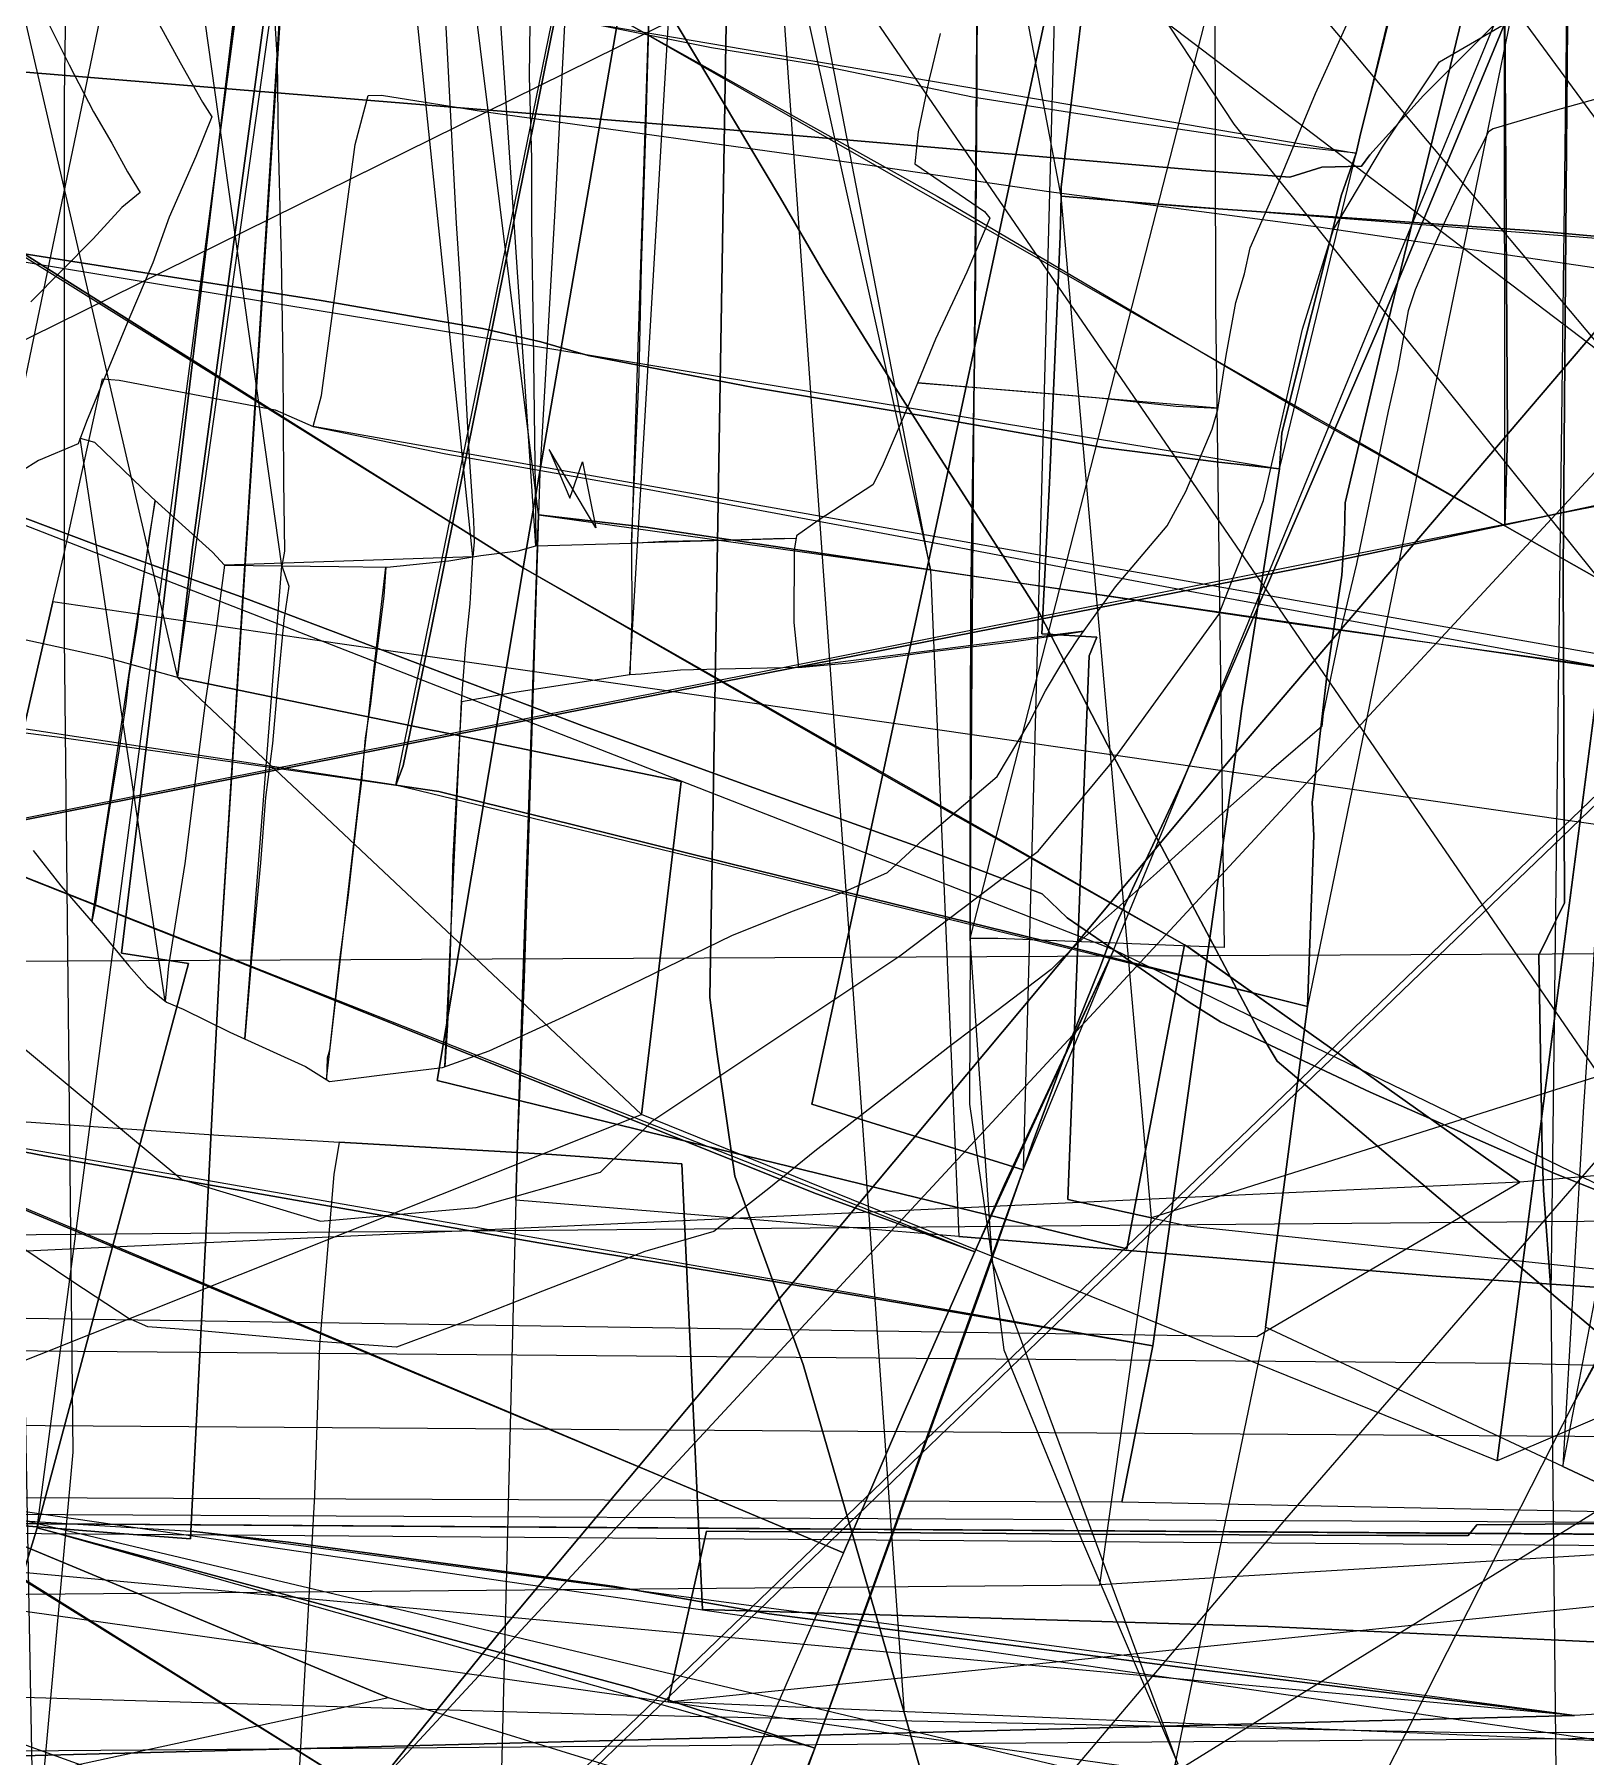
# Model space of a CAD drawing. Extents: x -6790 to 12600, y -1098 to 2171.
# Drawn here: x 609.2 to 686.4, y 73.8 to 159.4 of the extents above; entities that cross this region are included whole.
import ezdxf

# ---------------------------------------------------------------- set-up
doc = ezdxf.new("R2010")
doc.units = 0

msp = doc.modelspace()

# ---------------------------------------------------------------- linework, layer by layer
for points in [[(106.837, 634.008), (110.305, 95.456), (826.135, 101.618), (106.837, 634.008)], [(105.33, 620.195), (98.921, 88.385), (790.984, 84.911), (794.806, 617.099), (105.33, 620.195)], [(79.554, 608.243), (82.482, 284.447), (81.901, 110.821), (776.199, 114.155), (808.139, 114.286), (79.554, 608.243)], [(89.841, 599.426), (785.719, 589.09), (779.969, 92.069), (740.844, 91.654), (728.89, 91.746), (723.878, 92.07), (717.289, 92.524), (682.898, 93.323), (432.673, 95.452), (307.102, 97.514), (213.558, 98.725), (136.901, 99.682), (84.957, 100.385), (89.841, 599.426)], [(71.88, 94.001), (800.518, 88.913), (801.871, 586.617), (73.828, 591.855), (71.88, 94.001)], [(71.88, 94.001), (800.518, 88.913), (801.871, 586.617), (73.828, 591.855), (71.88, 94.001)], [(97.67, 591.945), (792.056, 585.549), (784.52, 85.891), (784.405, 69.632), (97.67, 591.945)], [(50.059, 587.887), (779.251, 581.11), (775.84, 83.588), (42.201, 89.165), (50.059, 587.887)], [(569.341, 315.165), (602.071, 262.978), (625.349, 230.089), (639.217, 207.301), (659.307, 169.52), (668.902, 154.978), (686.818, 132.639), (709.456, 108.051), (738.241, 82.489), (743.639, 78.067), (569.341, 315.165)], [(625.863, 71.872), (632.412, 79.979), (647.513, 98.008), (669.125, 123.869), (687.955, 145.933), (701.386, 153.349), (679.104, 165.735), (639.002, 187.955), (513.678, 256.433), (430.765, 302.516), (429.32, 296.951), (424.025, 274.687), (417.155, 243.617), (409.876, 210.955), (410.801, 210.172), (454.019, 181.985), (500.308, 151.832), (555.219, 116.068), (556.397, 115.105), (593.842, 91.8), (625.863, 71.872)], [(672.562, 111.092), (672.879, 119.603), (672.8, 121.234), (673.547, 127.679), (674.27, 132.55), (674.398, 134.617), (674.43, 136.152), (676.213, 143.68), (678.518, 153.122), (680.383, 160.839), (693.807, 220.008), (707.355, 281.055), (707.561, 281.424), (672.562, 111.092)], [(562.936, 124.334), (569.176, 156.64), (558.63, 159.386), (565.633, 192.451), (571.282, 191.703), (571.577, 193.455), (575.592, 219.033), (580.93, 252.192), (582.498, 251.853), (601.543, 249.12), (628.08, 245.313), (630.029, 244.74), (609.868, 147.627), (603.234, 115.672), (588.874, 115.73), (583.041, 87.442), (577.431, 60.238), (551.235, 64.563), (554.353, 79.324), (562.936, 124.334)], [(616.352, 127.458), (612.783, 128.443), (602.867, 130.614), (590.535, 133.076), (589.785, 133.244), (591.442, 156.636), (591.702, 158.922), (591.884, 174.147), (591.884, 176.174), (591.572, 178.46), (591.37, 203.247), (591.37, 218.893), (584.779, 219.322), (585.513, 229.641), (586.76, 243.125), (587.514, 251.698), (616.352, 127.458)], [(633.164, 247.03), (629.516, 225.137), (627.539, 213.27), (626.751, 207.326), (624.646, 190.985), (620.895, 161.999), (617.09, 133.812), (616.352, 127.458), (633.164, 247.03)], [(681.995, 88.484), (639.439, 105.718), (641.402, 122.284), (616.352, 127.458), (617.09, 133.812), (620.895, 161.999), (624.646, 190.985), (626.751, 207.326), (627.539, 213.27), (629.516, 225.137), (633.164, 247.03), (643.623, 245.676), (660.829, 243.623), (686.485, 240.61), (701.464, 238.701), (695.518, 192.87), (687.298, 129.42), (681.995, 88.484)], [(630.029, 244.74), (609.868, 147.627), (603.234, 115.672), (588.874, 115.73), (583.041, 87.442), (577.431, 60.238), (630.029, 244.74)], [(577.431, 60.238), (601.687, 60.021), (609.368, 85.159), (616.896, 113.228), (613.571, 113.745), (616.009, 134.044), (620.025, 167.467), (620.179, 167.459), (626.014, 214.173), (630.029, 244.74), (609.868, 147.627), (603.234, 115.672), (588.874, 115.73), (583.041, 87.442), (577.431, 60.238)], [(701.464, 238.701), (695.518, 192.87), (687.298, 129.42), (681.995, 88.484), (701.464, 238.701)], [(732.919, 110.274), (681.995, 88.484), (687.298, 129.42), (695.518, 192.87), (701.464, 238.701), (706.989, 237.997), (731.669, 234.41), (752.386, 231.254), (739.746, 153.408), (732.919, 110.274)], [(675.856, 237.552), (674.37, 229.633), (666.8, 194.307), (660.631, 165.496), (660.024, 162.66), (654.907, 138.764), (647.906, 106.236), (658.413, 102.968), (658.864, 104.252), (660.745, 109.315), (662.266, 113.093), (663.065, 115.24), (666.327, 122.241), (676.337, 145.41), (683.743, 163.303), (699.802, 202.105), (709.304, 226.418), (711.561, 232.189), (682.425, 237.019), (675.856, 237.552)], [(711.561, 232.189), (709.304, 226.418), (699.802, 202.105), (683.743, 163.303), (676.337, 145.41), (666.327, 122.241), (663.065, 115.24), (662.266, 113.093), (660.745, 109.315), (658.864, 104.252), (658.413, 102.968), (711.561, 232.189)], [(653.806, 132.816), (647.881, 163.528), (642.262, 191.981), (637.356, 215.708), (636.91, 219.142), (634.903, 223.423), (633.387, 227.972), (631.763, 231.966), (622.764, 228.306), (622.902, 227.546), (628.009, 216.038), (628.624, 213.47), (632.554, 191.694), (635.747, 172.489), (636.061, 168.847), (635.12, 150.711), (634.379, 137.645), (634.314, 135.545), (639.643, 134.939), (652.431, 133.025), (653.806, 132.816)], [(653.806, 132.816), (647.881, 163.528), (642.262, 191.981), (637.356, 215.708), (636.91, 219.142), (634.903, 223.423), (633.387, 227.972), (631.763, 231.966), (622.764, 228.306), (622.902, 227.546), (628.009, 216.038), (628.624, 213.47), (632.554, 191.694), (635.747, 172.489), (636.061, 168.847), (635.12, 150.711), (634.379, 137.645), (634.314, 135.545), (639.643, 134.939), (652.431, 133.025), (653.806, 132.816)], [(653.806, 132.816), (647.881, 163.528), (642.262, 191.981), (637.356, 215.708), (636.91, 219.142), (634.903, 223.423), (633.387, 227.972), (631.763, 231.966), (653.806, 132.816)], [(622.764, 228.306), (622.902, 227.546), (628.009, 216.038), (628.624, 213.47), (632.554, 191.694), (635.747, 172.489), (636.061, 168.847), (635.12, 150.711), (634.379, 137.645), (634.314, 135.545), (622.764, 228.306)], [(625.303, 221.512), (624.197, 202.715), (622.485, 176.393), (618.485, 113.664), (625.303, 221.512)], [(644.691, 207.599), (640.45, 186.505), (634.591, 157.595), (628.768, 128.859), (627.574, 123.056), (627.22, 122.095), (644.691, 207.599)], [(649.993, 205.608), (650.034, 197.68), (649.457, 184.928), (648.821, 170.887), (660.397, 167.903), (662.148, 167.258), (660.312, 151.848), (660.303, 151.395), (649.993, 205.608)], [(708.031, 147.65), (708.128, 154.739), (707.342, 185.857), (702.832, 187.472), (695.047, 190.11), (686.884, 192.933), (673.816, 197.363), (652.063, 204.838), (649.993, 205.608), (650.034, 197.68), (649.457, 184.928), (648.821, 170.887), (660.397, 167.903), (662.148, 167.258), (660.312, 151.848), (660.303, 151.395), (666.698, 150.872), (684.065, 149.657), (695.85, 148.606), (708.031, 147.65)], [(708.031, 147.65), (708.128, 154.739), (707.342, 185.857), (702.832, 187.472), (695.047, 190.11), (686.884, 192.933), (673.816, 197.363), (652.063, 204.838), (649.993, 205.608), (650.034, 197.68), (649.457, 184.928), (648.821, 170.887), (660.397, 167.903), (662.148, 167.258), (660.312, 151.848), (660.303, 151.395), (666.698, 150.872), (684.065, 149.657), (695.85, 148.606), (708.031, 147.65)], [(624.538, 196.309), (624.489, 193.909), (624.347, 191.495), (624.238, 187.772), (624.25, 185.754), (624.11, 182.289), (624.055, 179.615), (623.943, 176.219), (623.867, 172.2), (625.715, 171.798), (628.615, 170.874), (629.116, 170.676), (629.263, 167.266), (629.552, 162.685), (629.931, 155.388), (630.208, 150.047), (630.403, 147.285), (630.621, 143.001), (630.841, 138.671), (631.086, 135.27), (631.107, 134.198), (631.045, 133.461), (624.538, 196.309)], [(630.102, 194.953), (630.291, 193.309), (630.464, 191.213), (630.582, 189.191), (630.884, 185.789), (631.081, 183.571), (631.363, 180.785), (631.486, 178.279), (631.835, 174.893), (632.084, 171.83), (632.612, 171.812), (633.742, 171.512), (633.742, 171.512), (633.748, 164.196), (633.879, 160.023), (633.85, 157.344), (633.969, 153.274), (633.969, 149.905), (634.042, 144.532), (634.113, 139.325), (634.162, 135.788), (634.175, 134.003), (630.102, 194.953)], [(684.811, 194.403), (683.435, 188.663), (681.77, 181.516), (680.651, 177.201), (677.626, 164.22), (675.158, 154.362), (674.981, 153.544), (684.811, 194.403)], [(599.342, 190.818), (603.803, 190.654), (615.159, 190.476), (621.822, 190.489), (633.788, 190.578), (643.921, 190.559), (644.388, 190.574), (644.388, 190.558), (643.712, 163.936), (642.993, 121.28), (642.828, 111.54), (643.177, 108.829), (644.083, 102.647), (647.471, 93.278), (652.523, 75.911), (654.733, 68.08), (589.869, 67.237), (593.941, 102.571), (594.61, 109.978), (597.42, 153.913), (599.342, 190.818)], [(644.388, 190.558), (643.712, 163.936), (642.993, 121.28), (642.828, 111.54), (643.177, 108.829), (644.083, 102.647), (647.471, 93.278), (652.523, 75.911), (644.388, 190.558)], [(644.388, 190.558), (650.756, 190.176), (657.112, 189.991), (656.127, 162.888), (656.124, 161.851), (656.11, 156.993), (656.025, 145.552), (655.822, 131.315), (655.786, 118.314), (655.775, 114.471), (655.752, 106.233), (656.897, 98.347), (657.462, 94.003), (661.313, 84.572), (666.107, 73.412), (654.733, 68.08), (652.523, 75.911), (647.471, 93.278), (644.083, 102.647), (643.177, 108.829), (642.828, 111.54), (642.993, 121.28), (643.712, 163.936), (644.388, 190.558)], [(633.546, 132.915), (621.839, 140.253), (591.852, 159.165), (576.412, 168.538), (582.877, 189.747), (607.807, 176.669), (632.341, 163.573), (638.268, 160.263), (633.546, 132.915)], [(685.812, 189.124), (685.537, 166.263), (685.282, 132.8), (685.344, 116.244), (684.064, 113.645), (684.237, 103.86), (684.303, 101.929), (684.687, 96.795), (685.812, 189.124)], [(684.687, 96.795), (684.303, 101.929), (684.237, 103.86), (684.064, 113.645), (685.344, 116.244), (685.282, 132.8), (685.537, 166.263), (685.812, 189.124), (704.614, 188.482), (703.811, 153.633), (703.248, 129.216), (702.786, 113.864), (700.834, 113.022), (700.663, 96.873), (703.048, 72.032), (696.552, 71.553), (684.945, 71.435), (684.687, 96.795)], [(701.263, 183.171), (693.273, 173.628), (687.64, 166.605), (685.991, 164.717), (685.689, 163.798), (678.328, 156.416), (675.657, 153.459), (675.249, 152.898), (673.281, 152.837), (671.69, 152.348), (667.284, 152.674), (643.821, 154.7), (619.271, 156.714), (589.882, 159.138), (567.999, 160.981), (701.263, 183.171)], [(655.75, 170.197), (648.511, 172.635), (641.733, 174.711), (641.568, 174.022), (638.268, 160.263), (654.148, 151.395), (670.058, 142.024), (673.03, 140.274), (682.37, 134.994), (682.511, 139.467), (682.357, 163.098), (677.271, 164.609), (671.746, 165.998), (665.303, 167.734), (658.246, 169.465), (655.75, 170.197)], [(638.945, 134.138), (639.073, 137.081), (639.318, 142.514), (639.439, 147.911), (639.665, 155.049), (639.837, 160.955), (640.039, 166.608), (640.133, 171.139), (638.945, 134.138)], [(666.439, 114.161), (663.578, 99.035), (629.265, 107.4), (633.546, 132.915), (621.839, 140.253), (591.852, 159.165), (576.412, 168.538), (571.11, 151.914), (564.742, 131.137), (556.198, 103.257), (554.268, 96.388), (670.048, 94.677), (683.115, 102.352), (666.646, 114.044), (666.439, 114.161)], [(576.412, 168.538), (591.852, 159.165), (621.839, 140.253), (633.546, 132.915), (576.412, 168.538)], [(620.179, 167.459), (620.025, 167.467), (616.009, 134.044), (613.571, 113.745), (616.896, 113.228), (609.368, 85.159), (620.179, 167.459)], [(651.397, 163.714), (620.179, 167.459), (620.025, 167.467), (616.009, 134.044), (613.571, 113.745), (616.896, 113.228), (609.368, 85.159), (638.926, 77.188), (648.055, 74.193), (650.659, 81.316), (656.372, 97.152), (658.413, 102.968), (647.906, 106.236), (654.907, 138.764), (660.024, 162.66), (651.397, 163.714)], [(682.357, 163.098), (682.511, 139.467), (682.37, 134.994), (682.357, 163.098)], [(682.357, 163.098), (706.97, 161.236), (707.261, 160.976), (707.823, 156.753), (710.496, 138.774), (702.278, 137.953), (687.49, 136.906), (686.936, 132.414), (682.37, 134.994), (682.511, 139.467), (682.357, 163.098)], [(658.413, 102.968), (647.906, 106.236), (654.907, 138.764), (660.024, 162.66), (658.413, 102.968)], [(667.945, 161.999), (667.992, 145.891), (668.357, 118.855), (668.422, 114.031), (657.153, 114.467), (655.775, 114.471), (667.945, 161.999)], [(655.775, 114.471), (655.786, 118.314), (655.822, 131.315), (656.025, 145.552), (656.11, 156.993), (656.124, 161.851), (667.945, 161.999), (667.992, 145.891), (668.357, 118.855), (668.422, 114.031), (657.153, 114.467), (655.775, 114.471)], [(656.124, 161.851), (656.11, 156.993), (656.025, 145.552), (655.822, 131.315), (655.786, 118.314), (655.775, 114.471), (656.124, 161.851)], [(731.674, 106.47), (683.115, 102.352), (666.646, 114.044), (666.439, 114.161), (651.967, 122.33), (633.546, 132.915), (638.268, 160.263), (654.148, 151.395), (670.058, 142.024), (673.03, 140.274), (682.37, 134.994), (686.936, 132.414), (697.522, 126.43), (719.808, 114.076), (721.679, 112.876), (731.674, 106.47)], [(638.268, 160.263), (654.148, 151.395), (670.058, 142.024), (673.03, 140.274), (682.37, 134.994), (638.268, 160.263)], [(698.027, 154.6), (694.882, 155.017), (689.41, 155.66), (688.178, 133.919), (686.293, 106.107), (685.258, 88.207), (698.027, 154.6)], [(694.326, 83.965), (694.932, 101.653), (696.608, 130.328), (698.027, 154.6), (694.882, 155.017), (689.41, 155.66), (688.178, 133.919), (686.293, 106.107), (685.258, 88.207), (694.326, 83.965)], [(674.981, 153.544), (674.255, 151.472), (671.286, 139.634), (671.163, 137.834), (674.981, 153.544)], [(701.386, 153.349), (687.955, 145.933), (669.125, 123.869), (647.513, 98.008), (632.412, 79.979), (625.863, 71.872), (701.386, 153.349)], [(660.303, 151.395), (660.265, 149.402), (659.721, 137.144), (659.339, 129.622), (662.082, 129.462), (661.703, 128.541), (661.261, 117.218), (660.634, 101.48), (664.794, 100.571), (660.303, 151.395)], [(660.303, 151.395), (660.265, 149.402), (659.721, 137.144), (659.339, 129.622), (662.082, 129.462), (661.703, 128.541), (661.261, 117.218), (660.634, 101.48), (664.794, 100.571), (666.604, 100.176), (691.748, 97.527), (696.357, 122.398), (709.656, 114.784), (708.944, 132.326), (708.369, 147.624), (708.031, 147.65), (695.85, 148.606), (684.065, 149.657), (666.698, 150.872), (660.303, 151.395)], [(660.303, 151.395), (660.265, 149.402), (659.721, 137.144), (659.339, 129.622), (662.082, 129.462), (661.703, 128.541), (661.261, 117.218), (660.634, 101.48), (664.794, 100.571), (666.604, 100.176), (691.748, 97.527), (696.357, 122.398), (709.656, 114.784), (708.944, 132.326), (708.369, 147.624), (708.031, 147.65), (695.85, 148.606), (684.065, 149.657), (666.698, 150.872), (660.303, 151.395)], [(708.031, 147.65), (695.85, 148.606), (684.065, 149.657), (666.698, 150.872), (660.303, 151.395), (708.031, 147.65)], [(787.416, 148.19), (771.06, 148.579), (766.644, 148.482), (763.344, 148.19), (751.211, 146.88), (744.95, 145.521), (739.854, 144.453), (727.333, 137.805), (721.073, 134.699), (715.491, 130.67), (704.426, 120.333), (694.914, 112.665), (677.685, 92.767), (671.425, 85.536), (660.602, 72.772), (656.186, 66.948), (787.416, 148.19)], [(713.071, 146.757), (687.898, 122.099), (661.82, 96.992), (635.407, 71.562), (631.436, 68.24), (713.071, 146.757)], [(653.171, 142.116), (658.176, 141.715), (662.058, 141.387), (666.036, 140.961), (668.111, 140.854), (653.171, 142.116)], [(623.096, 139.951), (629.701, 138.582), (639.813, 136.812), (653.477, 134.247), (666.977, 131.709), (682.26, 128.896), (698.627, 125.905), (710.096, 123.806), (723.706, 121.488), (737.644, 119.101), (755.814, 115.77), (768.167, 114.24), (623.096, 139.951)], [(611.512, 139.362), (612.219, 139.163), (615.067, 136.432), (618.102, 133.689), (618.695, 133.046), (618.28, 129.88), (617.743, 126.334), (617.303, 122.827), (616.724, 118.205), (615.911, 113.108), (615.734, 111.361), (611.512, 139.362)], [(634.835, 138.798), (635.869, 136.371), (636.503, 138.186), (637.157, 134.894), (634.835, 138.798)], [(691.984, 84.597), (694.097, 98.511), (700.838, 138.726), (688.626, 136.371), (673.019, 133.066), (655.99, 129.718), (633.208, 125.221), (609.003, 120.43), (596.08, 117.941), (595.322, 115.362), (588.079, 90.246), (587.64, 89.031), (690.097, 74.157), (691.907, 84.591), (691.984, 84.597)], [(691.984, 84.597), (694.097, 98.511), (700.838, 138.726), (688.626, 136.371), (673.019, 133.066), (655.99, 129.718), (633.208, 125.221), (609.003, 120.43), (596.08, 117.941), (595.322, 115.362), (588.079, 90.246), (587.64, 89.031), (690.097, 74.157), (691.907, 84.591), (691.984, 84.597)], [(596.08, 117.941), (609.003, 120.43), (633.208, 125.221), (655.99, 129.718), (673.019, 133.066), (688.626, 136.371), (700.838, 138.726), (596.08, 117.941)], [(596.08, 117.941), (609.003, 120.43), (633.208, 125.221), (655.99, 129.718), (673.019, 133.066), (688.626, 136.371), (700.838, 138.726), (596.08, 117.941)], [(656.015, 98.891), (657.49, 102.237), (662.926, 113.901), (660.609, 115.501), (659.36, 116.699), (653.403, 118.97), (645.991, 121.613), (636.605, 125.025), (619.751, 131.379), (612.203, 134.082), (603.436, 137.382), (600.827, 138.127), (598.998, 131.363), (597.623, 126.367), (596.568, 122.537), (596.522, 122.373), (620.97, 112.674), (648.005, 101.815), (656.015, 98.891)], [(600.827, 138.127), (603.436, 137.382), (612.203, 134.082), (619.751, 131.379), (636.605, 125.025), (645.991, 121.613), (653.403, 118.97), (659.36, 116.699), (660.609, 115.501), (662.926, 113.901), (600.827, 138.127)], [(615.248, 136.268), (614.941, 134.495), (614.474, 131.16), (614.326, 129.958), (613.931, 127.504), (613.785, 126.15), (613.443, 123.808), (613.12, 121.9), (612.742, 119.489), (612.297, 116.306), (612.087, 115.316), (615.248, 136.268)], [(634.314, 135.545), (639.643, 134.939), (652.431, 133.025), (653.806, 132.816), (655.215, 99.65), (643.905, 100.576), (633.189, 101.459), (633.259, 104.239), (633.598, 112.471), (634.314, 135.545)], [(634.314, 135.545), (639.643, 134.939), (652.431, 133.025), (653.806, 132.816), (655.215, 99.65), (643.905, 100.576), (633.189, 101.459), (633.259, 104.239), (633.598, 112.471), (634.314, 135.545)], [(634.314, 135.545), (633.598, 112.471), (633.259, 104.239), (634.314, 135.545)], [(653.806, 132.816), (652.431, 133.025), (639.643, 134.939), (634.314, 135.545), (653.806, 132.816)], [(618.695, 133.046), (624.385, 132.984), (626.789, 132.941), (629.852, 133.262), (631.451, 133.528), (633.304, 133.764), (634.175, 134.003), (638.945, 134.138), (638.958, 130.386), (638.861, 127.583), (633.017, 126.689), (630.487, 126.25), (630.693, 129.049), (630.915, 131.125), (630.971, 132.308), (631.045, 133.461), (618.695, 133.046)], [(638.945, 134.138), (640.559, 134.245), (643.335, 134.29), (646.537, 134.381), (647.124, 134.37), (638.945, 134.138)], [(621.54, 133.015), (621.89, 132), (621.649, 130.308), (621.322, 127.033), (621.084, 124.165), (620.727, 121.482), (620.476, 118.243), (620.035, 113.478), (619.696, 109.475), (621.54, 133.015)], [(626.718, 132.943), (626.612, 131.497), (626.118, 127.598), (625.958, 126.149), (625.687, 124.433), (625.511, 122.317), (625.343, 121.022), (625.03, 118.292), (624.85, 116.645), (624.437, 113.541), (623.919, 108.912), (623.793, 108.51), (623.771, 107.452), (626.718, 132.943)], [(633.546, 132.915), (629.265, 107.4), (663.578, 99.035), (666.439, 114.161), (633.546, 132.915)], [(666.439, 114.161), (651.967, 122.33), (633.546, 132.915), (629.265, 107.4), (663.578, 99.035), (666.439, 114.161)], [(633.546, 132.915), (651.967, 122.33), (666.439, 114.161), (633.546, 132.915)], [(734.902, 120.999), (722.503, 122.846), (708.435, 124.957), (694.988, 126.791), (685.638, 128.207), (672.067, 130.095), (659.546, 131.947), (653.806, 132.816), (734.902, 120.999)], [(778.359, 68.183), (771.598, 75.267), (762.231, 84.897), (736.563, 107.293), (736.638, 108.806), (735.529, 115.047), (734.902, 120.999), (722.503, 122.846), (708.435, 124.957), (694.988, 126.791), (685.638, 128.207), (672.067, 130.095), (659.546, 131.947), (653.806, 132.816), (655.215, 99.65), (659.917, 99.264), (678.967, 97.676), (700.195, 96.201), (701.79, 95.99), (709.137, 74.358), (710.402, 72.805), (715.207, 69.011), (778.359, 68.183)], [(778.359, 68.183), (771.598, 75.267), (762.231, 84.897), (736.563, 107.293), (736.638, 108.806), (735.529, 115.047), (734.902, 120.999), (722.503, 122.846), (708.435, 124.957), (694.988, 126.791), (685.638, 128.207), (672.067, 130.095), (659.546, 131.947), (653.806, 132.816), (655.215, 99.65), (659.917, 99.264), (678.967, 97.676), (700.195, 96.201), (701.79, 95.99), (709.137, 74.358), (710.402, 72.805), (715.207, 69.011), (778.359, 68.183)], [(647.24, 127.946), (649.771, 128.18), (653.768, 128.727), (657.875, 129.225), (660.804, 129.667), (661.432, 129.755), (647.24, 127.946)], [(616.352, 127.458), (641.402, 122.284), (639.439, 105.718), (616.352, 127.458)], [(630.487, 126.25), (630.058, 118.533), (629.914, 113.762), (629.789, 110.164), (629.682, 108.567), (629.66, 108.099), (630.487, 126.25)], [(670.466, 95.127), (665.687, 72.004), (597.137, 88.247), (598.919, 100.88), (600.956, 115.328), (602.441, 125.855), (603.505, 125.36), (610.373, 124.501), (627.22, 122.095), (629.359, 121.789), (645.222, 117.848), (661.417, 113.867), (672.562, 111.092), (670.466, 95.127)], [(602.441, 125.855), (603.505, 125.36), (610.373, 124.501), (627.22, 122.095), (602.441, 125.855)], [(491.904, 124.444), (511.179, 120.768), (517.148, 119.871), (524.552, 118.222), (536.759, 116.322), (544.503, 115.265), (551.404, 113.741), (553.824, 113.221), (567.412, 110.927), (579.117, 108.775), (586.753, 107.557), (593.511, 106.589), (602.169, 105.119), (609.734, 103.667), (623.913, 101.157), (634.704, 99.257), (644.832, 97.608), (664.868, 94.205), (491.904, 124.444)], [(656.015, 98.891), (648.005, 101.815), (620.97, 112.674), (596.522, 122.373), (593.406, 111.382), (592.518, 107.897), (603.242, 103.276), (641.67, 87.197), (649.478, 83.901), (652.493, 90.899), (656.015, 98.891)], [(656.015, 98.891), (648.005, 101.815), (620.97, 112.674), (596.522, 122.373), (656.015, 98.891)], [(627.22, 122.095), (629.359, 121.789), (645.222, 117.848), (661.417, 113.867), (672.562, 111.092), (627.22, 122.095)], [(707.242, 85.043), (662.228, 82.318), (664.794, 100.571), (666.604, 100.176), (691.748, 97.527), (696.357, 122.398), (709.656, 114.784), (709.656, 105.519), (707.242, 85.043)], [(707.242, 85.043), (662.228, 82.318), (664.794, 100.571), (666.604, 100.176), (691.748, 97.527), (696.357, 122.398), (709.656, 114.784), (709.656, 105.519), (707.242, 85.043)], [(664.794, 100.571), (666.604, 100.176), (691.748, 97.527), (696.357, 122.398), (709.656, 114.784), (664.794, 100.571)], [(555.219, 116.068), (551, 101.661), (545.424, 81.033), (543.237, 74.036), (537.138, 70.416), (531.643, 67.737), (631.436, 68.24), (625.863, 71.872), (593.842, 91.8), (556.397, 115.105), (555.219, 116.068)], [(555.219, 116.068), (556.397, 115.105), (593.842, 91.8), (625.863, 71.872), (555.219, 116.068)], [(655.775, 114.471), (655.752, 106.233), (656.897, 98.347), (655.775, 114.471)], [(666.439, 114.161), (666.646, 114.044), (683.115, 102.352), (666.439, 114.161)], [(652.493, 90.899), (649.478, 83.901), (644.026, 71.39), (675.341, 70.775), (685.797, 91.33), (689.276, 97.705), (690.648, 100.461), (684.786, 102.813), (675.671, 106.819), (668.238, 110.329), (666.679, 111.31), (662.926, 113.901), (657.49, 102.237), (656.015, 98.891), (652.493, 90.899)], [(662.926, 113.901), (657.49, 102.237), (656.015, 98.891), (662.926, 113.901)], [(662.926, 113.901), (666.679, 111.31), (668.238, 110.329), (675.671, 106.819), (684.786, 102.813), (690.648, 100.461), (662.926, 113.901)], [(577.668, 71.636), (582.304, 82.776), (583.165, 90.937), (584.396, 106.783), (584.427, 107.106), (590.559, 106.626), (607.637, 105.43), (618.387, 104.688), (623.608, 104.386), (624.389, 104.341), (624.123, 102.733), (623.419, 94.26), (623.171, 86.773), (622.166, 68.557), (622.231, 67.149), (575.775, 67.28), (577.668, 71.636)], [(592.518, 107.897), (603.242, 103.276), (641.67, 87.197), (649.478, 83.901), (644.026, 71.39), (626.849, 76.696), (597.95, 88.718), (588.601, 92.528), (590.629, 100.485), (592.518, 107.897)], [(649.478, 83.901), (641.67, 87.197), (603.242, 103.276), (592.518, 107.897), (649.478, 83.901)], [(622.231, 67.149), (727.967, 67.315), (750.955, 80.941), (739.814, 80.888), (729.389, 79.959), (714.295, 79.482), (696.31, 79.031), (670.606, 80.251), (642.463, 81.092), (642.152, 87.855), (641.445, 103.265), (634.978, 103.728), (624.389, 104.341), (624.123, 102.733), (623.419, 94.26), (623.171, 86.773), (622.166, 68.557), (622.231, 67.149)], [(658.413, 102.968), (656.372, 97.152), (650.659, 81.316), (648.055, 74.193), (658.413, 102.968)], [(554.268, 96.388), (670.048, 94.677), (683.115, 102.352), (554.268, 96.388)], [(715.207, 69.011), (710.402, 72.805), (709.137, 74.358), (701.79, 95.99), (700.195, 96.201), (678.967, 97.676), (659.917, 99.264), (655.215, 99.65), (643.905, 100.576), (633.189, 101.459), (632.282, 65.881), (715.207, 69.011)], [(715.207, 69.011), (710.402, 72.805), (709.137, 74.358), (701.79, 95.99), (700.195, 96.201), (678.967, 97.676), (659.917, 99.264), (655.215, 99.65), (643.905, 100.576), (633.189, 101.459), (632.282, 65.881), (715.207, 69.011)], [(685.797, 91.33), (689.276, 97.705), (690.648, 100.461), (696.071, 98.284), (708.361, 92.556), (715.163, 89.369), (748.641, 74.088), (675.341, 70.775), (685.797, 91.33)], [(690.648, 100.461), (689.276, 97.705), (685.797, 91.33), (690.648, 100.461)], [(656.897, 98.347), (657.462, 94.003), (661.313, 84.572), (666.107, 73.412), (656.897, 98.347)], [(665.687, 72.004), (715.773, 73.932), (694.326, 83.965), (685.258, 88.207), (670.466, 95.127), (665.687, 72.004)], [(526.951, 94.587), (530.107, 94.094), (540.533, 91.711), (562.69, 89.222), (595.595, 86.317), (613.273, 84.881), (616.997, 84.613), (617.016, 84.986), (621.876, 84.438), (638.11, 82.237), (645.79, 80.881), (666.881, 78.13), (685.849, 75.814), (556.932, 72.466), (528.914, 90.279), (526.951, 94.587)], [(597.95, 88.718), (626.849, 76.696), (601.052, 71.125), (584.414, 77.2), (588.601, 92.528), (597.95, 88.718)], [(528.914, 90.279), (556.932, 72.466), (685.849, 75.814), (528.914, 90.279)], [(52.135, 89.049), (785.878, 84.203), (803.304, 84.036), (52.135, 89.049)], [(771.529, 71.022), (762.102, 84.749), (746.253, 88.945), (741.353, 87.937), (731.714, 85.876), (704.737, 85.53), (680.981, 85.297), (680.555, 84.778), (676.491, 84.778), (661.834, 84.841), (642.668, 84.98), (640.757, 76.503), (674.614, 71.734), (771.529, 71.022)], [(617.016, 84.986), (616.997, 84.613), (613.273, 84.881), (595.595, 86.317), (617.016, 84.986)], [(731.714, 85.876), (704.737, 85.53), (680.981, 85.297), (680.555, 84.778), (676.491, 84.778), (661.834, 84.841), (642.668, 84.98), (640.757, 76.503), (731.714, 85.876)], [(648.055, 74.193), (638.926, 77.188), (609.368, 85.159), (601.687, 60.021), (642.162, 59.383), (643.733, 62.367), (648.055, 74.193)], [(609.368, 85.159), (638.926, 77.188), (648.055, 74.193), (609.368, 85.159)], [(617.016, 84.986), (621.876, 84.438), (638.11, 82.237), (645.79, 80.881), (666.881, 78.13), (685.849, 75.814), (617.016, 84.986)], [(112.675, 70.114), (178.116, 75.157), (249.61, 72.24), (290.947, 73.456), (332.131, 73.912), (376.202, 77.103), (385.608, 77.969), (412.017, 78.559), (428.668, 72.269), (486.224, 72.511), (569.637, 77.891), (637.136, 75.888), (680.448, 74.976), (727.559, 74.979), (112.675, 70.114)], [(640.757, 76.503), (674.614, 71.734), (771.529, 71.022), (640.757, 76.503)], [(648.055, 74.193), (643.733, 62.367), (642.162, 59.383), (648.055, 74.193)]]:
    msp.add_lwpolyline(points, close=True)
for points in [[(574.194, 279.889), (584.875, 254.888), (607.016, 209.994), (611.222, 190.123), (610.725, 156.365), (610.725, 129.429), (611.151, 88.918), (609.232, 67.739), (599.127, 614.126)], [(775.547, 284.905), (779.677, 258.397), (780.232, 253.65), (777.828, 225.539), (770.06, 196.01), (761.491, 173.447), (751.443, 142.561), (745.729, 124.999), (742.327, 106.471), (742.204, 95.066), (743.683, 82.983), (750.28, 68.681), (377.406, 512.906)], [(607.017, 216.943), (614.043, 205.128), (618.099, 198.307), (620.67, 194.062), (623.288, 189.987), (625.663, 186.023), (627.216, 183.356), (632.923, 173.942), (637.866, 165.659), (641.309, 159.749), (646.341, 151.303), (648.495, 147.618), (652.085, 141.827), (653.898, 138.996), (657.634, 133.161), (659.255, 130.629), (662.609, 124.108), (670.099, 109.985), (671.056, 108.361), (705.803, 78.927), (708.136, 76.952), (559.353, 293.909)], [(613.856, 274.406), (618.978, 247.977), (622.311, 230.78), (622.764, 228.306), (622.902, 227.546), (628.009, 216.038), (628.624, 213.47), (632.554, 191.694), (635.747, 172.489), (636.061, 168.847), (635.12, 150.711), (634.379, 137.645), (634.314, 135.545), (633.598, 112.471), (633.259, 104.239), (633.189, 101.459), (632.282, 65.881), (599.936, 77.517)], [(613.856, 274.406), (618.978, 247.977), (622.311, 230.78), (622.764, 228.306), (622.902, 227.546), (628.009, 216.038), (628.624, 213.47), (632.554, 191.694), (635.747, 172.489), (636.061, 168.847), (635.12, 150.711), (634.379, 137.645), (634.314, 135.545), (633.598, 112.471), (633.259, 104.239), (633.189, 101.459), (632.282, 65.881), (599.936, 77.517)], [(603.505, 125.36), (610.373, 124.501), (627.22, 122.095), (627.574, 123.056), (628.768, 128.859), (634.591, 157.595), (640.45, 186.505), (644.691, 207.599), (644.691, 207.599), (647.753, 223.219), (633.492, 226.618), (634.5, 232.565), (637.965, 253.006), (640.111, 265.564), (641.778, 274.722)], [(601.626, 250.258), (609.41, 249.716), (629.757, 247.598), (633.164, 247.03), (633.164, 247.03), (629.516, 225.137), (627.539, 213.27), (626.751, 207.326), (624.646, 190.985), (620.895, 161.999), (617.09, 133.812), (616.352, 127.458), (612.783, 128.443), (602.867, 130.614)], [(604.013, 221.903), (620.365, 221.512), (625.303, 221.512), (624.197, 202.715), (622.485, 176.393), (618.485, 113.664), (617.016, 84.986), (616.997, 84.613), (613.273, 84.881), (595.595, 86.317)], [(787.821, 81.847), (685.849, 75.814), (666.881, 78.13), (645.79, 80.881), (638.11, 82.237), (621.876, 84.438), (617.016, 84.986), (618.485, 113.664), (622.485, 176.393), (624.197, 202.715), (625.303, 221.512), (633.284, 221.512), (646.07, 221.134), (657.609, 221.012), (680.849, 221.005), (683.599, 220.857), (704.525, 220.552), (733.318, 220.167), (744.579, 220.016), (748.85, 219.789), (752.978, 219.845), (756.592, 219.965), (775.656, 219.456)], [(726.987, 61.205), (708.136, 76.952), (705.803, 78.927), (671.056, 108.361), (670.099, 109.985), (662.609, 124.108), (659.255, 130.629), (657.634, 133.161), (653.898, 138.996), (652.085, 141.827), (648.495, 147.618), (646.341, 151.303), (641.309, 159.749), (637.866, 165.659), (632.923, 173.942), (627.216, 183.356), (625.663, 186.023), (623.288, 189.987), (620.67, 194.062), (618.099, 198.307), (614.043, 205.128), (607.017, 216.943)], [(589.882, 159.138), (619.271, 156.714), (643.821, 154.7), (667.284, 152.674), (671.69, 152.348), (673.281, 152.837), (675.249, 152.898), (675.657, 153.459), (678.328, 156.416), (685.689, 163.798), (685.991, 164.717), (687.64, 166.605), (693.273, 173.628), (701.263, 183.171), (701.263, 183.171), (680.697, 198.981), (681.806, 204.999), (640.718, 208.862), (615.866, 211.076), (575.472, 215.024)], [(345.566, 209.551), (674.981, 153.544), (674.981, 153.544), (671.925, 153.877), (663.562, 155.119), (655.903, 156.331), (648.049, 157.955), (642.923, 158.779), (628.973, 161.588), (612.953, 163.931), (594.69, 167.112), (589.35, 168.217), (581.382, 169.891), (580.713, 169.807), (568.359, 171.648), (550.029, 174.762), (531.432, 178.143), (513.738, 180.822)], [(588.48, 209.876), (621.902, 204.561), (644.745, 200.868), (684.811, 194.403), (683.435, 188.663), (681.77, 181.516), (680.651, 177.201), (677.626, 164.22), (675.158, 154.362), (674.981, 153.544), (674.981, 153.544), (671.925, 153.877), (663.562, 155.119), (655.903, 156.331), (648.049, 157.955), (642.923, 158.779), (628.973, 161.588), (612.953, 163.931), (594.69, 167.112)], [(739.491, 208.822), (587.697, 133.863)], [(536.403, 81.226), (662.228, 82.318), (664.794, 100.571), (660.634, 101.48), (661.261, 117.218), (661.703, 128.541), (662.082, 129.462), (659.339, 129.622), (659.721, 137.144), (660.265, 149.402), (660.303, 151.395), (660.312, 151.848), (662.148, 167.258), (660.397, 167.903), (648.821, 170.887), (649.457, 184.928), (650.034, 197.68), (649.993, 205.608), (639.779, 205.513), (630.255, 205.424), (623.298, 205.532), (621.39, 204.588), (614.749, 200.941), (608.436, 197.179)], [(536.403, 81.226), (662.228, 82.318), (664.794, 100.571), (660.634, 101.48), (661.261, 117.218), (661.703, 128.541), (662.082, 129.462), (659.339, 129.622), (659.721, 137.144), (660.265, 149.402), (660.303, 151.395), (660.312, 151.848), (662.148, 167.258), (660.397, 167.903), (648.821, 170.887), (649.457, 184.928), (650.034, 197.68), (649.993, 205.608), (639.779, 205.513), (630.255, 205.424), (623.298, 205.532), (621.39, 204.588), (614.749, 200.941), (608.436, 197.179)], [(621.136, 161.08), (621.311, 158.148), (621.369, 154.015), (621.511, 148.339), (621.593, 143.071), (621.62, 137.236), (621.678, 133.743), (621.54, 133.015), (612.255, 198.959)], [(684.945, 71.435), (684.687, 96.795), (684.303, 101.929), (684.237, 103.86), (684.064, 113.645), (685.344, 116.244), (685.282, 132.8), (685.537, 166.263), (685.812, 189.124), (682.473, 189.237), (667.326, 189.696), (667.931, 166.865), (667.945, 161.999), (667.992, 145.891), (668.357, 118.855), (668.422, 114.031), (657.153, 114.467), (655.775, 114.471), (655.775, 114.471), (655.752, 106.233), (656.897, 98.347), (657.462, 94.003), (661.313, 84.572), (666.107, 73.412)], [(744.006, 187.636), (734.646, 146.971), (734.189, 146.017), (733.541, 131.503), (733.328, 126.721), (733.449, 125.184), (735.151, 103.487), (735.298, 101.97), (733.684, 97.053), (730.265, 85.08), (663.322, 86.43), (664.868, 94.205), (669.178, 125.039), (669.301, 125.916), (669.301, 125.916), (671.163, 137.834), (671.286, 139.634), (674.255, 151.472), (674.981, 153.544), (675.158, 154.362), (677.626, 164.22)], [(601.656, 166.817), (619.886, 171.093), (642.805, 176.801), (647.492, 177.973), (650.965, 178.841), (670.562, 182.27), (690.421, 185.938), (699.406, 187.522), (700.168, 179.657), (700.788, 168.466), (701.476, 161.372), (702.151, 153.378), (701.905, 146.032), (700.838, 138.726), (700.838, 138.726), (688.626, 136.371), (673.019, 133.066), (655.99, 129.718), (633.208, 125.221), (609.003, 120.43)], [(601.656, 166.817), (619.886, 171.093), (642.805, 176.801), (647.492, 177.973), (650.965, 178.841), (670.562, 182.27), (690.421, 185.938), (699.406, 187.522), (700.168, 179.657), (700.788, 168.466), (701.476, 161.372), (702.151, 153.378), (701.905, 146.032), (700.838, 138.726), (700.838, 138.726), (688.626, 136.371), (673.019, 133.066), (655.99, 129.718), (633.208, 125.221), (609.003, 120.43)], [(680.383, 160.839), (678.518, 153.122), (676.213, 143.68), (674.43, 136.152), (674.398, 134.617), (674.27, 132.55), (673.547, 127.679), (672.8, 121.234), (672.879, 119.603), (672.562, 111.092), (661.417, 113.867), (645.222, 117.848), (629.359, 121.789), (627.22, 122.095), (627.574, 123.056), (628.768, 128.859), (634.591, 157.595), (640.45, 186.505)], [(654.294, 159.493), (653.902, 157.897), (653.724, 157.149), (653.198, 154.596), (653.03, 153.01), (656.49, 150.633), (656.762, 150.304), (655.615, 147.621), (654.065, 144.293), (652.75, 141.089), (651.407, 137.946), (650.947, 137.041), (648.216, 135.266), (647.147, 134.497), (647.023, 133.789), (647.01, 130.187), (647.24, 127.946), (643.333, 127.877), (641.381, 127.817), (639.418, 127.63), (638.861, 127.583), (642.171, 183.63)], [(625.863, 71.872), (632.412, 79.979), (647.513, 98.008), (669.125, 123.869), (687.955, 145.933), (701.386, 153.349), (707.365, 156.489), (716.024, 161.201), (730.868, 170.557), (734.513, 171.807), (749.59, 176.727), (750.14, 177.146), (761.133, 178.419)], [(430.731, 177.506), (671.163, 137.834), (671.163, 137.834), (668.144, 138.163), (662.392, 138.895), (653.735, 140.432), (645.003, 141.881), (636.778, 143.478), (634.434, 144.156), (631.529, 144.815), (623.5, 146.212), (612.932, 147.876), (601.357, 149.686), (587.862, 151.861), (576.128, 154.023), (565.645, 155.31), (557.009, 156.744), (551.507, 157.63), (545.348, 158.748), (537.295, 160.06), (536.748, 160.339), (534.696, 160.764), (522.877, 162.282)], [(608.131, 173.455), (610.336, 169.318), (611.029, 168.011), (611.919, 166.307), (614.147, 162.33), (616.484, 158.047), (617.593, 156.075), (618.057, 155.347), (617.262, 153.382), (615.935, 150.352), (615.128, 148.088), (613.928, 145.281), (611.824, 140.199), (611.41, 139.086), (609.443, 138.247), (608.594, 137.723)], [(710.528, 168.836), (716.493, 157.07), (730.303, 130.238), (734.539, 122.669), (734.902, 120.999), (722.503, 122.846), (708.435, 124.957), (694.988, 126.791), (685.638, 128.207), (672.067, 130.095), (659.546, 131.947), (653.806, 132.816), (647.881, 163.528)], [(710.528, 168.836), (716.493, 157.07), (730.303, 130.238), (734.539, 122.669), (734.902, 120.999), (722.503, 122.846), (708.435, 124.957), (694.988, 126.791), (685.638, 128.207), (672.067, 130.095), (659.546, 131.947), (653.806, 132.816), (647.881, 163.528)], [(601.357, 149.686), (612.932, 147.876), (623.5, 146.212), (631.529, 144.815), (634.434, 144.156), (636.778, 143.478), (645.003, 141.881), (653.735, 140.432), (662.392, 138.895), (668.144, 138.163), (671.163, 137.834), (671.163, 137.834), (671.286, 139.634), (674.255, 151.472), (674.981, 153.544), (671.925, 153.877), (663.562, 155.119), (655.903, 156.331), (648.049, 157.955), (642.923, 158.779), (628.973, 161.588), (612.953, 163.931), (594.69, 167.112)], [(685.689, 163.798), (678.328, 156.416), (675.657, 153.459), (675.249, 152.898), (673.281, 152.837), (671.69, 152.348), (667.284, 152.674), (643.821, 154.7), (619.271, 156.714), (589.882, 159.138)], [(608.615, 162.483), (609.84, 160.199), (610.969, 157.938), (612.174, 155.603), (613.082, 154.04), (613.863, 152.614), (614.495, 151.579), (613.579, 150.842), (612.166, 149.279), (609.062, 146.137)], [(571.946, 86.196), (640.757, 76.503), (642.668, 84.98), (661.834, 84.841), (676.491, 84.778), (680.555, 84.778), (680.981, 85.297), (704.737, 85.53), (731.714, 85.876), (731.56, 92.134), (732.162, 120.099), (733.255, 121.821), (748.211, 148.349), (744.496, 152.737), (736.605, 161.142)], [(604.069, 112.857), (616.569, 102.488), (623.474, 100.414), (631.211, 101.089), (637.398, 102.845), (640.003, 105.419), (652.277, 113.604), (659.164, 118.814), (662.726, 123.117), (668.151, 130.597), (670.367, 136.265), (672.314, 144.792), (673.849, 149.745), (676.284, 153.84), (679.124, 158.083), (684.665, 161.315)], [(609.172, 118.85), (610.557, 117.095), (612.684, 114.623), (613.928, 113.111), (614.848, 112.085), (615.811, 111.298), (616.642, 110.963), (618.954, 109.811), (622.725, 108.104), (623.911, 107.364), (626.667, 107.712), (629.538, 108.055), (631.864, 108.889), (635.554, 110.581), (639.395, 112.418), (643.957, 114.641), (647.003, 115.854), (649.55, 116.807), (651.663, 117.762), (653.452, 119.404), (657.119, 122.533), (658.719, 125.195), (659.53, 126.797), (660.296, 128.069), (661.159, 129.373), (663.018, 131.973), (665.578, 134.997), (666.514, 136.711), (667.823, 139.811), (668.101, 140.789), (668.509, 143.473), (668.989, 146.105), (669.426, 147.545), (669.716, 148.83), (670.91, 151.551), (672.961, 156.505), (675.347, 161.783)], [(688.178, 133.919), (686.293, 106.107), (685.258, 88.207), (670.466, 95.127), (670.466, 95.127), (672.562, 111.092), (672.879, 119.603), (672.8, 121.234), (673.547, 127.679), (674.27, 132.55), (674.398, 134.617), (674.43, 136.152), (676.213, 143.68), (678.518, 153.122), (680.383, 160.839)], [(607.802, 120.956), (610.158, 131.219), (610.677, 133.48), (612.632, 142.314), (613.45, 142.253), (621.214, 140.778), (623.096, 139.951), (623.513, 141.48), (625.196, 153.98), (625.846, 156.413), (626.507, 156.419), (631.579, 155.617), (650.232, 153.028), (659.695, 151.635), (673.107, 149.881), (688.386, 147.626)], [(688.629, 156.717), (684.885, 155.67), (681.802, 154.745), (681.573, 154.602), (680.664, 152.839), (679.433, 150.2), (678.562, 148.269), (677.923, 146.746), (677.563, 145.693), (677.035, 142.743), (676.58, 140.705), (675.779, 136.851), (674.994, 133.112), (674.151, 129.581), (673.348, 125.657), (673.271, 125.014), (670.773, 122.868), (668.167, 120.562), (665.054, 117.717), (661.177, 114.28), (659.806, 112.935), (657.104, 110.867), (654.82, 109.143), (652.247, 107.148), (648.052, 103.886), (645.768, 102.039), (643.035, 99.89), (639.597, 98.898), (634.511, 96.929), (630.816, 95.471), (627.256, 94.142), (623.346, 94.423), (617.334, 94.97), (614.871, 95.159), (613.894, 95.584), (611.142, 97.389), (608.508, 99.166)], [(694.717, 119.012), (624.426, 129.129), (610.158, 131.219), (610.677, 133.48), (612.632, 142.314), (613.45, 142.253), (621.214, 140.778), (623.096, 139.951), (623.513, 141.48), (625.196, 153.98), (625.846, 156.413), (626.507, 156.419), (631.579, 155.617), (650.232, 153.028), (659.695, 151.635), (673.107, 149.881), (688.386, 147.626)], [(601.357, 149.686), (612.932, 147.876), (623.5, 146.212), (631.529, 144.815), (634.434, 144.156), (636.778, 143.478), (645.003, 141.881), (653.735, 140.432), (662.392, 138.895), (668.144, 138.163), (671.163, 137.834), (669.301, 125.916), (669.301, 125.916), (669.178, 125.039), (664.868, 94.205), (644.832, 97.608), (634.704, 99.257), (623.913, 101.157), (609.734, 103.667), (602.169, 105.119)], [(758.099, 110.629), (694.717, 119.012), (624.426, 129.129), (610.158, 131.219), (607.802, 120.956)], [(569.637, 77.891), (639.439, 105.718), (641.402, 122.284), (616.352, 127.458), (612.783, 128.443), (602.867, 130.614)], [(517.148, 119.871), (524.552, 118.222), (536.759, 116.322), (544.503, 115.265), (551.404, 113.741), (553.824, 113.221), (567.412, 110.927), (579.117, 108.775), (586.753, 107.557), (593.511, 106.589), (602.169, 105.119), (609.734, 103.667), (623.913, 101.157), (634.704, 99.257), (644.832, 97.608), (664.868, 94.205), (663.322, 86.43), (333.117, 87.705)], [(607.637, 105.43), (618.387, 104.688), (623.608, 104.386), (624.389, 104.341), (634.978, 103.728), (641.445, 103.265), (642.152, 87.855), (642.463, 81.092), (670.606, 80.251), (696.31, 79.031), (714.295, 79.482), (729.389, 79.959), (739.814, 80.888), (750.955, 80.941), (818.29, 102.993)]]:
    msp.add_lwpolyline(points)

doc.saveas('drawing.dxf')
